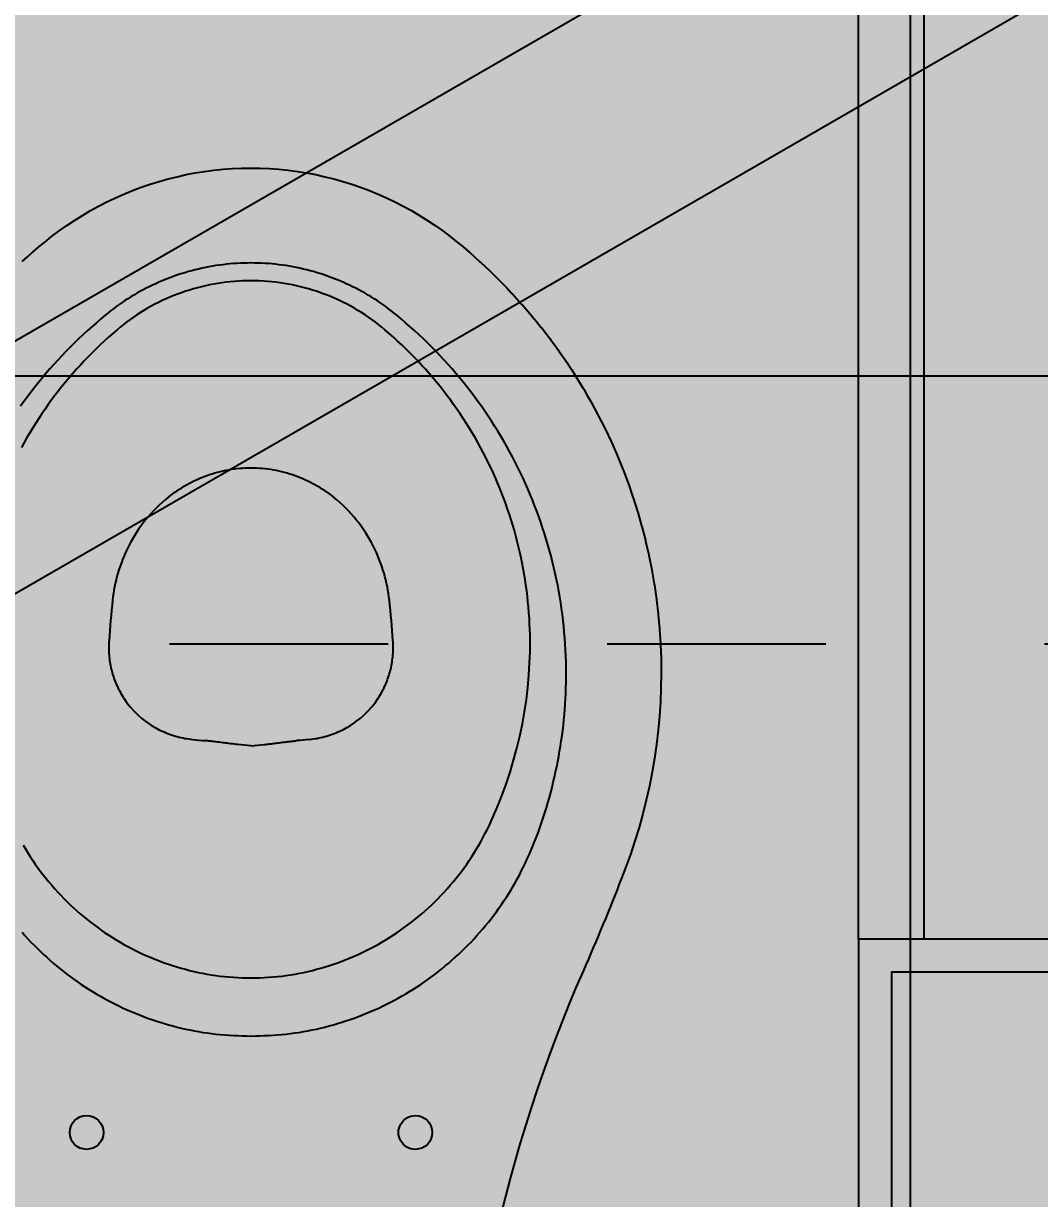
# Model space of a CAD drawing. Header units: metres. Extents: x -41 to 570, y -54 to 184.
# Drawn here: x -6.717 to -6.252, y 47.897 to 48.434 of the extents above; entities that cross this region are included whole.
import ezdxf
from ezdxf.xclip import XClip

# ---------------------------------------------------------------- set-up
doc = ezdxf.new("R2010")
doc.units = ezdxf.units.M
doc.header["$XCLIPFRAME"] = 0
doc.linetypes.add('DASHEDX2', pattern=[1.5, 1, -0.5])
doc.linetypes.add('PUC$0$DASHEDX2', pattern=[1.5, 1, -0.5])
for name, color, linetype in [('1', 232, 'DASHEDX2'), ('ARQ-DIM', 2, 'Continuous'), ('PUC$0$ARQ-ALV ACAB', 4, 'Continuous'), ('PUC$0$ARQ-ALV OSSO', 5, 'Continuous'), ('PUC$0$ARQ-AUX1', 1, 'Continuous'), ('PUC$0$ARQ-ENCH', 1, 'Continuous'), ('PUC$0$ARQ-HID', 7, 'Continuous'), ('PUC$0$ARQ-PRJ', 7, 'PUC$0$DASHEDX2')]:
    doc.layers.add(name, color=color, linetype=linetype)
doc.layers.add('PUC$0$ARQ-FORRO', color=9, linetype='Continuous', lineweight=5)
doc.styles.add('Adesa', font='ARIALN.TTF')
doc.dimstyles.new('ADESA 1-0050', dxfattribs={"dimtxt": 0.1, "dimasz": 0.1, "dimexe": 0.05, "dimexo": 0.05, "dimgap": 0.03, "dimtad": 1, "dimdec": 1, "dimlfac": 100, "dimzin": 12, "dimtxsty": 'Adesa', "dimblk": 'DOTSMALL', "dimcen": 1, "dimdle": 0.05, "dimclrd": 1, "dimclre": 1, "dimclrt": 256, "dimazin": 3, "dimtm": 1e-09, "dimtfac": 1, "dimtdec": 1, "dimtmove": 1, "dimatfit": 0, "dimldrblk": 'DOTSMALL', "dimfxl": 0.8, "dimtvp": 2, "dimtolj": 1, "dimtzin": 0, "dimarcsym": 0})

# ---------------------------------------------------------------- blocks, each defined once
blk = doc.blocks.new('PUC$0$ARQ-HID-BACIA CX')
for points in [[(-0.61998, 0.10454), (-0.62215, 0.10213), (-0.62429, 0.09969), (-0.62452, 0.09942), (-0.62662, 0.09695), (-0.6287, 0.09446), (-0.63136, 0.09112), (-0.63393, 0.08771), (-0.63639, 0.08422), (-0.63876, 0.08067), (-0.64103, 0.07705), (-0.64319, 0.07337), (-0.64524, 0.06963), (-0.64719, 0.06583), (-0.64903, 0.06198), (-0.65076, 0.05808), (-0.65238, 0.05413), (-0.65388, 0.05014), (-0.65526, 0.04611), (-0.65653, 0.04204), (-0.65769, 0.03793), (-0.65872, 0.0338), (-0.65964, 0.02963), (-0.66043, 0.02544), (-0.66111, 0.02123), (-0.66166, 0.01701), (-0.66209, 0.01277), (-0.6624, 0.00852), (-0.66258, 0.00426), (-0.66264, 0), (-0.66258, -0.00426), (-0.6624, -0.00852), (-0.66209, -0.01277), (-0.66166, -0.01701), (-0.66111, -0.02123), (-0.66043, -0.02544), (-0.65964, -0.02963), (-0.65872, -0.0338), (-0.65769, -0.03793), (-0.65653, -0.04204), (-0.65526, -0.04611), (-0.65388, -0.05014), (-0.65238, -0.05413), (-0.65076, -0.05808), (-0.64903, -0.06198), (-0.64719, -0.06583), (-0.64524, -0.06963), (-0.64319, -0.07337), (-0.64103, -0.07705), (-0.63876, -0.08067), (-0.63639, -0.08422), (-0.63393, -0.08771), (-0.63136, -0.09112), (-0.6287, -0.09446), (-0.62662, -0.09695), (-0.62452, -0.09942), (-0.62429, -0.09969), (-0.62215, -0.10213), (-0.61998, -0.10453), (-0.61974, -0.1048), (-0.6153, -0.10953), (-0.61505, -0.10978), (-0.61049, -0.11439), (-0.61024, -0.11464), (-0.6079, -0.1169), (-0.60554, -0.11913), (-0.60529, -0.11937), (-0.60048, -0.12373), (-0.60022, -0.12397), (-0.5953, -0.1282), (-0.59502, -0.12842), (-0.59252, -0.13049), (-0.58999, -0.13252), (-0.58971, -0.13274), (-0.58716, -0.13474), (-0.58457, -0.1367), (-0.58429, -0.13691), (-0.58168, -0.13884), (-0.57904, -0.14074), (-0.57876, -0.14094), (-0.5761, -0.1428), (-0.57341, -0.14462), (-0.57312, -0.14482), (-0.57041, -0.1466), (-0.56767, -0.14835), (-0.56738, -0.14854), (-0.56462, -0.15025), (-0.56185, -0.15192), (-0.56154, -0.15211), (-0.55874, -0.15374), (-0.55592, -0.15534), (-0.55561, -0.15552), (-0.54991, -0.15859), (-0.54959, -0.15876), (-0.54671, -0.16024), (-0.54381, -0.16169), (-0.54348, -0.16185), (-0.53764, -0.16461), (-0.5373, -0.16477), (-0.53138, -0.16737), (-0.53103, -0.16752), (-0.52506, -0.16996), (-0.5247, -0.1701), (-0.51866, -0.17238), (-0.5183, -0.17251), (-0.51221, -0.17462), (-0.51184, -0.17475), (-0.5057, -0.17669), (-0.50533, -0.1768), (-0.49913, -0.17858), (-0.49875, -0.17869), (-0.49251, -0.1803), (-0.49214, -0.18039), (-0.48586, -0.18183), (-0.48548, -0.18191), (-0.47915, -0.18319), (-0.47878, -0.18326), (-0.47243, -0.18436), (-0.47204, -0.18442), (-0.46566, -0.18535), (-0.46528, -0.1854), (-0.45888, -0.18615), (-0.4585, -0.18619), (-0.45528, -0.1865), (-0.45207, -0.18677), (-0.4517, -0.1868), (-0.44526, -0.18721), (-0.44488, -0.18723), (-0.44165, -0.18736), (-0.43843, -0.18746), (-0.43806, -0.18747), (-0.43155, -0.18753), (-0.42506, -0.18742), (-0.41858, -0.18716), (-0.41211, -0.18672), (-0.40566, -0.18612), (-0.39923, -0.18536), (-0.39282, -0.18444), (-0.38645, -0.18335), (-0.3801, -0.18211), (-0.37379, -0.1807), (-0.36751, -0.17913), (-0.36128, -0.1774), (-0.35509, -0.17551), (-0.34895, -0.17347), (-0.34286, -0.17126), (-0.33812, -0.16942, 0.011149), (-0.29584, -0.15194), (-0.28804, -0.14857), (-0.28026, -0.14532), (-0.27251, -0.14221), (-0.26479, -0.13922), (-0.25707, -0.13635), (-0.24931, -0.13356), (-0.24148, -0.13086), (-0.23351, -0.12822), (-0.22532, -0.12562), (-0.21715, -0.12313), (-0.20903, -0.12077), (-0.2008, -0.11849), (-0.19248, -0.1163), (-0.1842, -0.11422)], [(-0.5122, 0.03777), (-0.51097, 0.03926), (-0.50976, 0.04065), (-0.50852, 0.042), (-0.50724, 0.04331), (-0.50593, 0.04458), (-0.50459, 0.04581), (-0.50323, 0.047), (-0.50184, 0.04815), (-0.50042, 0.04926), (-0.49898, 0.05033), (-0.49753, 0.05135), (-0.49605, 0.05233), (-0.49455, 0.05328), (-0.49304, 0.05417), (-0.49152, 0.05503), (-0.48999, 0.05584), (-0.48844, 0.05661), (-0.48689, 0.05734), (-0.48534, 0.05802), (-0.48377, 0.05866), (-0.48221, 0.05926), (-0.48064, 0.05982), (-0.47908, 0.06034), (-0.47751, 0.06082), (-0.47595, 0.06126), (-0.47439, 0.06166), (-0.47283, 0.06202), (-0.47128, 0.06234), (-0.46974, 0.06262), (-0.4682, 0.06287), (-0.46667, 0.06309), (-0.46513, 0.06327, -0.008966), (-0.44664, 0.06489, -0.016113), (-0.44358, 0.06501), (-0.4426, 0.065), (-0.44175, 0.06498), (-0.44091, 0.06494), (-0.44008, 0.06488), (-0.43925, 0.06481), (-0.43843, 0.06472), (-0.43762, 0.06461), (-0.43681, 0.06449), (-0.43601, 0.06436), (-0.43521, 0.06421), (-0.43441, 0.06404), (-0.43363, 0.06386), (-0.43284, 0.06367), (-0.43207, 0.06346), (-0.43129, 0.06323), (-0.43052, 0.063), (-0.42976, 0.06274), (-0.429, 0.06247), (-0.42824, 0.06219), (-0.42749, 0.06189), (-0.42674, 0.06157), (-0.426, 0.06124), (-0.42525, 0.0609), (-0.42452, 0.06054), (-0.42378, 0.06016), (-0.42305, 0.05976), (-0.42232, 0.05935), (-0.42159, 0.05892), (-0.42087, 0.05847), (-0.42015, 0.058), (-0.41943, 0.05751), (-0.4187, 0.057), (-0.41736, 0.05598), (-0.41604, 0.0549), (-0.41475, 0.05374), (-0.4135, 0.05252), (-0.41228, 0.05123), (-0.41111, 0.04987), (-0.40999, 0.04845), (-0.40892, 0.04698), (-0.40791, 0.04545), (-0.40696, 0.04387), (-0.40608, 0.04225), (-0.40527, 0.04059), (-0.40489, 0.03975), (-0.40453, 0.0389), (-0.40419, 0.03804), (-0.40387, 0.03718), (-0.40357, 0.03631), (-0.40328, 0.03544), (-0.40302, 0.03457), (-0.40277, 0.0337), (-0.40254, 0.03282), (-0.40234, 0.03195), (-0.40215, 0.03107), (-0.40198, 0.0302), (-0.40183, 0.02933), (-0.4017, 0.02846), (-0.40159, 0.0276), (-0.40149, 0.02671, -0.000598), (-0.40092, 0.02094)], [(-0.39861, 0, 0.006359), (-0.39916, 0.00607), (-0.39919, 0.00636), (-0.39922, 0.00664), (-0.39928, 0.00718), (-0.39931, 0.00746), (-0.39934, 0.00773), (-0.39941, 0.00829), (-0.39944, 0.00857), (-0.3995, 0.00912), (-0.39954, 0.0094), (-0.3996, 0.00997), (-0.39964, 0.01025), (-0.39971, 0.01083), (-0.39982, 0.01169), (-0.39989, 0.01228), (-0.39997, 0.01288), (-0.40016, 0.01436), (-0.40028, 0.01536), (-0.40035, 0.01588), (-0.40041, 0.01639), (-0.40047, 0.01691), (-0.40053, 0.0174), (-0.40059, 0.01789), (-0.40065, 0.01839), (-0.4007, 0.01889), (-0.40076, 0.01939), (-0.40081, 0.0199), (-0.40087, 0.02042), (-0.40092, 0.02094)], [(-0.39861, 0, -0.006359), (-0.39916, -0.00607), (-0.39919, -0.00636), (-0.39922, -0.00664), (-0.39928, -0.00718), (-0.39931, -0.00746), (-0.39934, -0.00773), (-0.39941, -0.00829), (-0.39944, -0.00857), (-0.3995, -0.00912), (-0.39954, -0.0094), (-0.3996, -0.00997), (-0.39964, -0.01025), (-0.39971, -0.01083), (-0.39982, -0.01169), (-0.39989, -0.01228), (-0.39997, -0.01288), (-0.40016, -0.01436), (-0.40028, -0.01536), (-0.40035, -0.01588), (-0.40041, -0.01639), (-0.40047, -0.01691), (-0.40053, -0.0174), (-0.40059, -0.01789), (-0.40065, -0.01839), (-0.4007, -0.01889), (-0.40076, -0.01939), (-0.40081, -0.0199), (-0.40087, -0.02042), (-0.40092, -0.02094)], [(-0.40149, -0.02671, 0.000598), (-0.40092, -0.02094)], [(-0.40149, -0.02671), (-0.40159, -0.0276), (-0.4017, -0.02846), (-0.40183, -0.02933), (-0.40198, -0.0302), (-0.40215, -0.03107), (-0.40234, -0.03195), (-0.40254, -0.03282), (-0.40277, -0.0337), (-0.40302, -0.03457), (-0.40328, -0.03544), (-0.40357, -0.03631), (-0.40387, -0.03718), (-0.40419, -0.03804), (-0.40453, -0.0389), (-0.40489, -0.03975), (-0.40527, -0.04059), (-0.40608, -0.04225), (-0.40696, -0.04387), (-0.40791, -0.04545), (-0.40892, -0.04698), (-0.40999, -0.04845), (-0.41111, -0.04987), (-0.41228, -0.05123), (-0.4135, -0.05252), (-0.41475, -0.05374), (-0.41604, -0.0549), (-0.41736, -0.05598), (-0.4187, -0.057), (-0.41943, -0.05751), (-0.42015, -0.058), (-0.42087, -0.05847), (-0.42159, -0.05892), (-0.42232, -0.05935), (-0.42305, -0.05976), (-0.42378, -0.06016), (-0.42452, -0.06054), (-0.42525, -0.0609), (-0.426, -0.06124), (-0.42674, -0.06157), (-0.42749, -0.06189), (-0.42824, -0.06219), (-0.429, -0.06247), (-0.42976, -0.06274), (-0.43052, -0.063), (-0.43129, -0.06323), (-0.43207, -0.06346), (-0.43284, -0.06367), (-0.43363, -0.06386), (-0.43441, -0.06404), (-0.43521, -0.06421), (-0.43601, -0.06436), (-0.43681, -0.06449), (-0.43762, -0.06461), (-0.43843, -0.06472), (-0.43925, -0.06481), (-0.44008, -0.06488), (-0.44091, -0.06494), (-0.44175, -0.06498), (-0.4426, -0.065), (-0.44358, -0.06501, -0.016113), (-0.44664, -0.06489, -0.008966), (-0.46513, -0.06327), (-0.46667, -0.06309), (-0.4682, -0.06287), (-0.46974, -0.06262), (-0.47128, -0.06234), (-0.47283, -0.06202), (-0.47439, -0.06166), (-0.47595, -0.06126), (-0.47751, -0.06082), (-0.47908, -0.06034), (-0.48064, -0.05982), (-0.48221, -0.05926), (-0.48377, -0.05866), (-0.48534, -0.05802), (-0.48689, -0.05734), (-0.48844, -0.05661), (-0.48999, -0.05584), (-0.49152, -0.05503), (-0.49304, -0.05417), (-0.49455, -0.05328), (-0.49605, -0.05233), (-0.49753, -0.05135), (-0.49898, -0.05033), (-0.50042, -0.04926), (-0.50184, -0.04815), (-0.50323, -0.047), (-0.50459, -0.04581), (-0.50593, -0.04458), (-0.50724, -0.04331), (-0.50852, -0.042), (-0.50976, -0.04065), (-0.51097, -0.03926), (-0.5122, -0.03777)]]:
    blk.add_lwpolyline(points, format="xyb")
for points in [[(-0.31333, 0.10464), (-0.31183, 0.10331), (-0.31035, 0.10196), (-0.30888, 0.10058), (-0.30744, 0.09918), (-0.30602, 0.09777), (-0.30462, 0.09633), (-0.30324, 0.09487), (-0.30188, 0.09339), (-0.30055, 0.09189), (-0.29923, 0.09038), (-0.29794, 0.08884), (-0.29667, 0.08729), (-0.29542, 0.08572), (-0.29419, 0.08413), (-0.29299, 0.08252), (-0.29181, 0.08089), (-0.29065, 0.07925), (-0.28952, 0.07759), (-0.28841, 0.07592), (-0.28733, 0.07423), (-0.28627, 0.07252), (-0.28523, 0.0708), (-0.28423, 0.06907), (-0.28324, 0.06732), (-0.28228, 0.06555), (-0.28135, 0.06378), (-0.28044, 0.06199), (-0.27956, 0.06018), (-0.2787, 0.05837), (-0.27787, 0.05654), (-0.27707, 0.0547), (-0.27629, 0.05285), (-0.27554, 0.05098), (-0.27482, 0.04911), (-0.27413, 0.04723), (-0.27346, 0.04533), (-0.27282, 0.04343), (-0.27221, 0.04152), (-0.27163, 0.0396), (-0.27107, 0.03767), (-0.27054, 0.03573), (-0.27003, 0.03379), (-0.26955, 0.03184), (-0.2691, 0.02988), (-0.26868, 0.02792), (-0.26828, 0.02595), (-0.26792, 0.02398), (-0.26759, 0.02199), (-0.26729, 0.02001), (-0.26702, 0.01802), (-0.2668, 0.01603), (-0.2666, 0.01403), (-0.26644, 0.01203), (-0.2663, 0.01003), (-0.26619, 0.00802), (-0.26609, 0.00602), (-0.26601, 0.00401), (-0.26593, 0.00201), (-0.26586, 0), (-0.26593, -0.00201), (-0.26601, -0.00401), (-0.26609, -0.00602), (-0.26619, -0.00802), (-0.2663, -0.01003), (-0.26644, -0.01203), (-0.2666, -0.01403), (-0.2668, -0.01603), (-0.26702, -0.01802), (-0.26729, -0.02001), (-0.26759, -0.02199), (-0.26792, -0.02398), (-0.26828, -0.02595), (-0.26868, -0.02792), (-0.2691, -0.02988), (-0.26955, -0.03184), (-0.27003, -0.03379), (-0.27054, -0.03573), (-0.27107, -0.03767), (-0.27163, -0.0396), (-0.27221, -0.04152), (-0.27282, -0.04343), (-0.27346, -0.04533), (-0.27413, -0.04723), (-0.27482, -0.04911), (-0.27554, -0.05098), (-0.27629, -0.05285), (-0.27707, -0.0547), (-0.27787, -0.05654), (-0.2787, -0.05837), (-0.27956, -0.06018), (-0.28044, -0.06199), (-0.28135, -0.06378), (-0.28228, -0.06555), (-0.28324, -0.06732), (-0.28423, -0.06907), (-0.28523, -0.0708), (-0.28627, -0.07252), (-0.28733, -0.07423), (-0.28841, -0.07592), (-0.28952, -0.07759), (-0.29065, -0.07925), (-0.29181, -0.08089), (-0.29299, -0.08252), (-0.29419, -0.08413), (-0.29542, -0.08572), (-0.29667, -0.08729), (-0.29794, -0.08884), (-0.29923, -0.09038), (-0.30055, -0.09189), (-0.30188, -0.09339), (-0.30324, -0.09487), (-0.30462, -0.09633), (-0.30602, -0.09777), (-0.30744, -0.09918), (-0.30888, -0.10058), (-0.31035, -0.10196), (-0.31183, -0.10331), (-0.31333, -0.10464), (-0.31485, -0.10595), (-0.31639, -0.10724), (-0.31795, -0.10851), (-0.31952, -0.10975), (-0.32112, -0.11097), (-0.32273, -0.11217), (-0.32435, -0.11335), (-0.32599, -0.11451), (-0.32765, -0.11564), (-0.32933, -0.11675), (-0.33102, -0.11783), (-0.33272, -0.11889), (-0.33445, -0.11992), (-0.33619, -0.12092), (-0.33794, -0.12189), (-0.33972, -0.12283), (-0.34151, -0.12374), (-0.34331, -0.12462), (-0.34512, -0.12547), (-0.34695, -0.12631), (-0.34878, -0.12713), (-0.35062, -0.12794), (-0.35246, -0.12874), (-0.3543, -0.12953), (-0.35656, -0.13038), (-0.35882, -0.13123), (-0.36109, -0.13205), (-0.36336, -0.13284), (-0.36565, -0.13361), (-0.36795, -0.13434), (-0.37026, -0.13505), (-0.37257, -0.13573), (-0.37489, -0.13639), (-0.37722, -0.13702), (-0.37956, -0.13763), (-0.3819, -0.13821), (-0.38425, -0.13876), (-0.38661, -0.13928), (-0.38897, -0.13978), (-0.39133, -0.14025), (-0.3937, -0.14069), (-0.39608, -0.14111), (-0.39846, -0.1415), (-0.40085, -0.14186), (-0.40324, -0.1422), (-0.40563, -0.14251), (-0.40803, -0.14279), (-0.41042, -0.14304), (-0.41283, -0.14327), (-0.41523, -0.14347), (-0.41764, -0.14364), (-0.42005, -0.14378), (-0.42246, -0.1439), (-0.42487, -0.14399), (-0.42728, -0.14405), (-0.42969, -0.14408), (-0.4321, -0.14408), (-0.43451, -0.14406), (-0.43693, -0.14403), (-0.43964, -0.14389), (-0.44235, -0.14375), (-0.44506, -0.14359), (-0.44777, -0.14341), (-0.45047, -0.14321), (-0.45318, -0.14297), (-0.45588, -0.1427), (-0.45857, -0.14238), (-0.46126, -0.14202), (-0.46395, -0.14162), (-0.46663, -0.14119), (-0.4693, -0.14071), (-0.47197, -0.14021), (-0.47463, -0.13967), (-0.47728, -0.1391), (-0.47993, -0.13849), (-0.48257, -0.13786), (-0.4852, -0.13719), (-0.48782, -0.13649), (-0.49043, -0.13575), (-0.49304, -0.13498), (-0.49563, -0.13418), (-0.49821, -0.13334), (-0.50078, -0.13247), (-0.50334, -0.13157), (-0.50589, -0.13064), (-0.50843, -0.12967), (-0.51095, -0.12867), (-0.51346, -0.12763), (-0.51596, -0.12657), (-0.51844, -0.12547), (-0.52091, -0.12435), (-0.52336, -0.12319), (-0.5258, -0.122), (-0.52822, -0.12077), (-0.53063, -0.11952), (-0.53302, -0.11824), (-0.5354, -0.11692), (-0.53775, -0.11558), (-0.5401, -0.11421), (-0.54242, -0.1128), (-0.54472, -0.11137), (-0.54701, -0.10991), (-0.54928, -0.10842), (-0.55152, -0.10689), (-0.55375, -0.10534), (-0.55596, -0.10377), (-0.55814, -0.10216), (-0.56031, -0.10052), (-0.56246, -0.09886), (-0.56458, -0.09717), (-0.56668, -0.09546), (-0.56876, -0.09372), (-0.57083, -0.09195), (-0.57286, -0.09016), (-0.57488, -0.08834), (-0.57687, -0.0865), (-0.57884, -0.08463), (-0.58078, -0.08273), (-0.58268, -0.0808), (-0.58456, -0.07884), (-0.58641, -0.07685), (-0.58823, -0.07485), (-0.59003, -0.07282), (-0.59182, -0.07079), (-0.59359, -0.06875), (-0.59537, -0.0667), (-0.59636, -0.06544), (-0.59736, -0.06416), (-0.59835, -0.06288), (-0.59931, -0.06159), (-0.60025, -0.06028), (-0.60116, -0.05896), (-0.60206, -0.05762), (-0.60292, -0.05627), (-0.60377, -0.05491), (-0.6046, -0.05353), (-0.60541, -0.05214), (-0.6062, -0.05074), (-0.60696, -0.04933), (-0.60771, -0.04791), (-0.60843, -0.04647), (-0.60913, -0.04502), (-0.60981, -0.04357), (-0.61046, -0.0421), (-0.61112, -0.04055), (-0.61187, -0.03871), (-0.6127, -0.03657), (-0.61351, -0.03429), (-0.61424, -0.0321), (-0.61483, -0.03021), (-0.6153, -0.02859), (-0.61573, -0.02704), (-0.61613, -0.02548), (-0.61651, -0.02392), (-0.61686, -0.02236), (-0.61719, -0.02078), (-0.6175, -0.01921), (-0.61778, -0.01763), (-0.61804, -0.01604), (-0.61827, -0.01445), (-0.61848, -0.01286), (-0.61867, -0.01126), (-0.61883, -0.00966), (-0.61896, -0.00806), (-0.61907, -0.00646), (-0.61914, -0.00485), (-0.6192, -0.00323), (-0.61924, -0.00161), (-0.61927, 0), (-0.61924, 0.00161), (-0.6192, 0.00323), (-0.61914, 0.00485), (-0.61907, 0.00646), (-0.61896, 0.00806), (-0.61883, 0.00966), (-0.61867, 0.01126), (-0.61848, 0.01286), (-0.61827, 0.01445), (-0.61804, 0.01604), (-0.61778, 0.01763), (-0.6175, 0.01921), (-0.61719, 0.02078), (-0.61686, 0.02236), (-0.61651, 0.02392), (-0.61613, 0.02548), (-0.61573, 0.02704), (-0.6153, 0.02859), (-0.61483, 0.03021), (-0.61424, 0.0321), (-0.61351, 0.03429), (-0.6127, 0.03657), (-0.61187, 0.03871), (-0.61112, 0.04055), (-0.61046, 0.0421), (-0.60981, 0.04357), (-0.60913, 0.04502), (-0.60843, 0.04647), (-0.60771, 0.04791), (-0.60696, 0.04933), (-0.6062, 0.05074), (-0.60541, 0.05214), (-0.6046, 0.05353), (-0.60377, 0.05491), (-0.60292, 0.05627), (-0.60206, 0.05762), (-0.60116, 0.05896), (-0.60025, 0.06028), (-0.59931, 0.06159), (-0.59835, 0.06288), (-0.59736, 0.06416), (-0.59636, 0.06544), (-0.59537, 0.0667), (-0.59359, 0.06875), (-0.59182, 0.07079), (-0.59003, 0.07282), (-0.58823, 0.07485), (-0.58641, 0.07685), (-0.58456, 0.07884), (-0.58268, 0.0808), (-0.58078, 0.08273), (-0.57884, 0.08463), (-0.57687, 0.0865), (-0.57488, 0.08834), (-0.57286, 0.09016), (-0.57083, 0.09195), (-0.56876, 0.09372), (-0.56668, 0.09546), (-0.56458, 0.09717), (-0.56246, 0.09886), (-0.56031, 0.10052), (-0.55814, 0.10216), (-0.55596, 0.10377), (-0.55375, 0.10534)], [(-0.35319, 0.10416), (-0.35142, 0.10311), (-0.34966, 0.10203), (-0.34792, 0.10092), (-0.34621, 0.09978), (-0.34451, 0.09862), (-0.34284, 0.09743), (-0.34118, 0.09621), (-0.33955, 0.09496), (-0.33794, 0.09369), (-0.33635, 0.09239), (-0.33479, 0.09107), (-0.33324, 0.08972), (-0.33173, 0.08834), (-0.33023, 0.08694), (-0.32876, 0.08552), (-0.32732, 0.08408), (-0.32589, 0.08261), (-0.3245, 0.08112), (-0.32313, 0.0796), (-0.32179, 0.07807), (-0.32047, 0.07651), (-0.31918, 0.07493), (-0.31792, 0.07333), (-0.31668, 0.07172), (-0.31547, 0.07008), (-0.31429, 0.06842), (-0.31314, 0.06674), (-0.31201, 0.06505), (-0.31092, 0.06334), (-0.30985, 0.06161), (-0.30881, 0.05986), (-0.3078, 0.0581), (-0.30683, 0.05632), (-0.30588, 0.05453), (-0.30496, 0.05272), (-0.30407, 0.05089), (-0.30322, 0.04906), (-0.30239, 0.0472), (-0.3016, 0.04534), (-0.30083, 0.04346), (-0.3001, 0.04157), (-0.2994, 0.03967), (-0.29874, 0.03776), (-0.2981, 0.03583), (-0.2975, 0.0339), (-0.29693, 0.03196), (-0.2964, 0.03001), (-0.29589, 0.02805), (-0.29542, 0.02608), (-0.29499, 0.0241), (-0.29459, 0.02212), (-0.29422, 0.02013), (-0.29389, 0.01813), (-0.29359, 0.01613), (-0.29332, 0.01413), (-0.29309, 0.01212), (-0.2929, 0.0101), (-0.29274, 0.00808), (-0.29261, 0.00607), (-0.29252, 0.00404), (-0.29247, 0.00202), (-0.29245, 0), (-0.29247, -0.00202), (-0.29252, -0.00404), (-0.29261, -0.00607), (-0.29274, -0.00808), (-0.2929, -0.0101), (-0.29309, -0.01212), (-0.29332, -0.01413), (-0.29359, -0.01613), (-0.29389, -0.01813), (-0.29422, -0.02013), (-0.29459, -0.02212), (-0.29499, -0.0241), (-0.29542, -0.02608), (-0.29589, -0.02805), (-0.2964, -0.03001), (-0.29693, -0.03196), (-0.2975, -0.0339), (-0.2981, -0.03583), (-0.29874, -0.03776), (-0.2994, -0.03967), (-0.3001, -0.04157), (-0.30083, -0.04346), (-0.3016, -0.04534), (-0.30239, -0.0472), (-0.30322, -0.04906), (-0.30407, -0.05089), (-0.30496, -0.05272), (-0.30588, -0.05453), (-0.30683, -0.05632), (-0.3078, -0.0581), (-0.30881, -0.05986), (-0.30985, -0.06161), (-0.31092, -0.06334), (-0.31201, -0.06505), (-0.31314, -0.06674), (-0.31429, -0.06842), (-0.31547, -0.07008), (-0.31668, -0.07172), (-0.31792, -0.07333), (-0.31918, -0.07493), (-0.32047, -0.07651), (-0.32179, -0.07807), (-0.32313, -0.0796), (-0.3245, -0.08112), (-0.32589, -0.08261), (-0.32732, -0.08408), (-0.32876, -0.08552), (-0.33023, -0.08694), (-0.33173, -0.08834), (-0.33324, -0.08972), (-0.33479, -0.09107), (-0.33635, -0.09239), (-0.33794, -0.09369), (-0.33955, -0.09496), (-0.34118, -0.09621), (-0.34284, -0.09743), (-0.34451, -0.09862), (-0.34621, -0.09978), (-0.34792, -0.10092), (-0.34966, -0.10203), (-0.35142, -0.10311), (-0.35319, -0.10416), (-0.35499, -0.10518), (-0.3568, -0.10617), (-0.35863, -0.10713), (-0.36048, -0.10807), (-0.36234, -0.10897), (-0.36513, -0.11024), (-0.3704, -0.11253), (-0.37573, -0.11465), (-0.3811, -0.11662), (-0.38652, -0.11843), (-0.39198, -0.12008), (-0.39747, -0.12156), (-0.40299, -0.12289), (-0.40854, -0.12405), (-0.4141, -0.12505), (-0.41969, -0.12588), (-0.42529, -0.12655), (-0.43089, -0.12705), (-0.4365, -0.12739), (-0.43904, -0.12749), (-0.44157, -0.12756), (-0.44411, -0.12759), (-0.44664, -0.12759), (-0.44918, -0.12756), (-0.45172, -0.12749), (-0.45426, -0.12738), (-0.4568, -0.12725), (-0.45934, -0.12707), (-0.46187, -0.12687), (-0.46441, -0.12663), (-0.46694, -0.12636), (-0.46947, -0.12605), (-0.472, -0.12571), (-0.47452, -0.12533), (-0.47704, -0.12492), (-0.47955, -0.12447), (-0.48206, -0.12399), (-0.48456, -0.12348), (-0.48706, -0.12293), (-0.48955, -0.12235), (-0.49203, -0.12174), (-0.49451, -0.12109), (-0.49697, -0.1204), (-0.49943, -0.11968), (-0.50188, -0.11893), (-0.50432, -0.11815), (-0.50675, -0.11733), (-0.50917, -0.11648), (-0.51157, -0.11559), (-0.51397, -0.11467), (-0.51635, -0.11372), (-0.51872, -0.11274), (-0.52108, -0.11172), (-0.52343, -0.11067), (-0.52576, -0.10959), (-0.52808, -0.10847), (-0.53038, -0.10732), (-0.53266, -0.10615), (-0.53493, -0.10493), (-0.53719, -0.10369), (-0.53943, -0.10242), (-0.54165, -0.10112), (-0.54385, -0.09978), (-0.54604, -0.09841), (-0.5482, -0.09702), (-0.55035, -0.09559), (-0.55248, -0.09414), (-0.55459, -0.09265), (-0.55668, -0.09114), (-0.55875, -0.0896), (-0.56079, -0.08802), (-0.56282, -0.08642), (-0.56482, -0.0848), (-0.5668, -0.08314), (-0.56876, -0.08146), (-0.5707, -0.07975), (-0.57261, -0.07801), (-0.5745, -0.07625), (-0.57637, -0.07446), (-0.57821, -0.07265), (-0.58003, -0.07081), (-0.58182, -0.06894), (-0.58359, -0.06705), (-0.58533, -0.06514), (-0.58704, -0.0632), (-0.58873, -0.06124), (-0.58995, -0.05979), (-0.59113, -0.0583), (-0.59229, -0.0568), (-0.59341, -0.05526), (-0.5945, -0.05371), (-0.59557, -0.05213), (-0.5966, -0.05054), (-0.59759, -0.04892), (-0.59856, -0.04728), (-0.59949, -0.04562), (-0.60038, -0.04395), (-0.60125, -0.04225), (-0.60208, -0.04054), (-0.60287, -0.03881), (-0.60363, -0.03707), (-0.60435, -0.03531), (-0.60504, -0.03353), (-0.60569, -0.03175), (-0.60631, -0.02994), (-0.60689, -0.02813), (-0.60743, -0.02631), (-0.60794, -0.02447), (-0.60841, -0.02263), (-0.60884, -0.02077), (-0.60923, -0.01891), (-0.60959, -0.01704), (-0.60991, -0.01517), (-0.61019, -0.01328), (-0.61044, -0.0114), (-0.61065, -0.0095), (-0.61082, -0.00761), (-0.61095, -0.00571), (-0.61104, -0.00381), (-0.6111, -0.0019), (-0.61112, 0), (-0.6111, 0.0019), (-0.61104, 0.00381), (-0.61095, 0.00571), (-0.61082, 0.00761), (-0.61065, 0.0095), (-0.61044, 0.0114), (-0.61019, 0.01328), (-0.60991, 0.01517), (-0.60959, 0.01704), (-0.60923, 0.01891), (-0.60884, 0.02078), (-0.60841, 0.02263), (-0.60794, 0.02447), (-0.60743, 0.02631), (-0.60689, 0.02813), (-0.60631, 0.02994), (-0.60569, 0.03175), (-0.60504, 0.03353), (-0.60435, 0.03531), (-0.60363, 0.03707), (-0.60287, 0.03881), (-0.60208, 0.04054), (-0.60125, 0.04225), (-0.60038, 0.04395), (-0.59949, 0.04562), (-0.59856, 0.04728), (-0.59759, 0.04892), (-0.5966, 0.05054), (-0.59557, 0.05213), (-0.5945, 0.05371), (-0.59341, 0.05526), (-0.59229, 0.0568), (-0.59113, 0.0583), (-0.58995, 0.05979), (-0.58873, 0.06124), (-0.58704, 0.0632), (-0.58533, 0.06514), (-0.58359, 0.06705), (-0.58182, 0.06894), (-0.58003, 0.07081), (-0.57821, 0.07265), (-0.57637, 0.07446), (-0.5745, 0.07625), (-0.57261, 0.07801), (-0.5707, 0.07975), (-0.56876, 0.08146), (-0.5668, 0.08314), (-0.56482, 0.0848), (-0.56282, 0.08642), (-0.56079, 0.08802), (-0.55875, 0.0896), (-0.55668, 0.09114), (-0.55459, 0.09265), (-0.55248, 0.09414), (-0.55035, 0.09559), (-0.5482, 0.09702), (-0.54604, 0.09841), (-0.54385, 0.09978), (-0.54165, 0.10112), (-0.53943, 0.10242), (-0.53719, 0.10369), (-0.53493, 0.10493)], [(-0.5122, 0.03778), (-0.51298, 0.03678), (-0.51373, 0.03579), (-0.51446, 0.03478), (-0.51517, 0.03375), (-0.51587, 0.0327), (-0.51654, 0.03164), (-0.5172, 0.03055), (-0.51784, 0.02946), (-0.51845, 0.02834), (-0.51905, 0.02721), (-0.51962, 0.02606), (-0.52017, 0.02491), (-0.52069, 0.02373), (-0.52119, 0.02255), (-0.52167, 0.02135), (-0.52211, 0.02015), (-0.52254, 0.01893), (-0.52293, 0.01771), (-0.5233, 0.01647), (-0.52365, 0.01523), (-0.52396, 0.01399), (-0.52425, 0.01274), (-0.52452, 0.01148), (-0.52475, 0.01022), (-0.52496, 0.00895), (-0.52514, 0.00769), (-0.52529, 0.00642), (-0.52541, 0.00515), (-0.52551, 0.00387), (-0.52558, 0.0026), (-0.52562, 0.00132), (-0.52564, 0), (-0.52562, -0.00132), (-0.52558, -0.0026), (-0.52551, -0.00387), (-0.52541, -0.00515), (-0.52529, -0.00642), (-0.52514, -0.00769), (-0.52496, -0.00895), (-0.52475, -0.01022), (-0.52452, -0.01148), (-0.52425, -0.01274), (-0.52396, -0.01399), (-0.52365, -0.01523), (-0.5233, -0.01647), (-0.52293, -0.01771), (-0.52254, -0.01893), (-0.52211, -0.02015), (-0.52167, -0.02135), (-0.52119, -0.02255), (-0.52069, -0.02373), (-0.52017, -0.02491), (-0.51962, -0.02606), (-0.51905, -0.02721), (-0.51845, -0.02834), (-0.51784, -0.02946), (-0.5172, -0.03055), (-0.51654, -0.03164), (-0.51587, -0.0327), (-0.51517, -0.03375), (-0.51446, -0.03478), (-0.51373, -0.03579), (-0.51298, -0.03678), (-0.5122, -0.03778)]]:
    blk.add_lwpolyline(points)
for points in [[(-0.21411, 0.07516, 1), (-0.22955, 0.07516, 1)], [(-0.21411, -0.07516, 1), (-0.22955, -0.07516, 1)]]:
    blk.add_lwpolyline(points, format="xyb", close=True)
at = {"ltscale": 0.0005513}
blk.add_lwpolyline([(-0.39861, 0), (-0.3985, 0)], dxfattribs=at)
blk = doc.blocks.new('PUC$0$pl apto tipo 3 puc')
at = {"layer": 'PUC$0$ARQ-ALV ACAB', "elevation": 0.00001}
blk.add_lwpolyline([(-5.57403, -1.9838), (-6.34404, -1.9838), (-6.34404, -2.29384)], dxfattribs=at)
at = {"layer": 'PUC$0$ARQ-ALV OSSO', "elevation": 0.00001}
blk.add_lwpolyline([(-5.55903, -1.9988), (-6.32904, -1.9988), (-6.32904, -2.30884)], dxfattribs=at)
at = {"layer": 'PUC$0$ARQ-AUX1', "elevation": 0.00001}
for points in [[(-6.34404, -1.9838), (-6.34404, -1.0538)], [(-6.31404, -1.9838), (-6.31404, -1.0538)]]:
    blk.add_lwpolyline(points, dxfattribs=at)
at = {"layer": 'PUC$0$ARQ-HID', "lineweight": -2, "extrusion": (0, 0, -1), "zscale": -1, "rotation": 269.9999377319893}
blk.add_blockref('PUC$0$ARQ-HID-BACIA CX', (6.62183, -2.29391, -0.00001), dxfattribs=at)
blk = doc.blocks.new('PUC$0$pl forro pcd 3')
at = {"layer": 'PUC$0$ARQ-FORRO'}
h = blk.add_hatch(color=256, dxfattribs=at)
h.dxf.hatch_style = 1
h.paths.add_polyline_path([(-1.99115, 1.46829), (0, 1.46829), (0, -0.04), (-1.99115, -0.04)])
blk = doc.blocks.new('PUC$0$A$Cc7140bc5')
at = {"layer": 'PUC$0$ARQ-PRJ', "ltscale": 50}
for p, q in [((1.44434, 1.32295, 0), (0.12015, 0.55843)), ((1.49395, 1.23613), (0.17015, 0.47182))]:
    blk.add_line(p, q, dxfattribs=at)
blk = doc.blocks.new('PUC')
at = {"layer": 'PUC$0$ARQ-PRJ', "ltscale": 0.2}
blk.add_circle((6.505, -48.4633), 0.75, dxfattribs=at)
at = {"layer": 'PUC$0$ARQ-ALV ACAB', "rotation": 180}
blk.add_blockref('PUC$0$pl apto tipo 3 puc', (-0.00904, -49.99881, -0.00001), dxfattribs=at)
at = {"layer": 'PUC$0$ARQ-ENCH'}
blk.add_blockref('PUC$0$A$Cc7140bc5', (5.73999, -49.22832), dxfattribs=at)
at = {"layer": 'PUC$0$ARQ-FORRO'}
blk.add_blockref('PUC$0$pl forro pcd 3', (7.74614, -49.17327, 0), dxfattribs=at)
blk = doc.blocks.new('_DotSmall')
at = {"color": 0, "linetype": 'ByBlock', "const_width": 0.5}
blk.add_lwpolyline([(-0.0625, 0, 1), (0.0625, 0, 1)], format="xyb", close=True, dxfattribs=at)
blk = doc.blocks.new('*D400')
at = {"layer": 'ARQ-DIM', "color": 1, "lineweight": -2, "transparency": 16777216}
for p, q in [((-7.76115, 48.01996), (-7.76115, 48.32265)), ((-5.68999, 48.15997), (-5.68999, 48.32265)), ((-7.81115, 48.27265), (-5.63999, 48.27265))]:
    blk.add_line(p, q, dxfattribs=at)
at = {"layer": 'Defpoints', "color": 0, "transparency": 16777216}
for p in [(-5.68999, 48.27265), (-5.68999, 48.10997), (-7.76115, 47.96996)]:
    blk.add_point(p, dxfattribs=at)
at = {"layer": 'ARQ-DIM', "color": 1, "lineweight": -2, "transparency": 16777216, "xscale": 0.1, "yscale": 0.1, "zscale": 0.1, "rotation": 180}
blk.add_blockref('_DotSmall', (-7.76115, 48.27265), dxfattribs=at)
at = {"layer": 'ARQ-DIM', "color": 1, "lineweight": -2, "transparency": 16777216, "xscale": 0.1, "yscale": 0.1, "zscale": 0.1}
blk.add_blockref('_DotSmall', (-5.68999, 48.27265), dxfattribs=at)
at = {"layer": 'ARQ-DIM', "transparency": 16777216, "insert": (-6.72557, 48.35371), "char_height": 0.1, "attachment_point": 5, "style": 'Adesa'}
blk.add_mtext('\\A1;207', dxfattribs=at)
blk = doc.blocks.new('*D406')
at = {"layer": 'ARQ-DIM', "color": 1, "lineweight": -2, "transparency": 16777216}
for p, q in [((-6.31128, 47.59995), (-6.31128, 49.23852)), ((-6.34098, 49.18852), (-6.26128, 49.18852)), ((-6.54475, 47.64995), (-6.26128, 47.64995))]:
    blk.add_line(p, q, dxfattribs=at)
at = {"layer": 'Defpoints', "color": 0, "transparency": 16777216}
for p in [(-6.39098, 49.18852, 0), (-6.31128, 49.18852), (-6.59475, 47.64995, -0.00001)]:
    blk.add_point(p, dxfattribs=at)
at = {"layer": 'ARQ-DIM', "color": 1, "lineweight": -2, "transparency": 16777216, "xscale": 0.1, "yscale": 0.1, "zscale": 0.1}
for p, rotation in [((-6.31128, 49.18852), 90), ((-6.31128, 47.64995), 270)]:
    blk.add_blockref('_DotSmall', p, dxfattribs=dict(at, rotation=rotation))
at = {"layer": 'ARQ-DIM', "transparency": 16777216, "insert": (-6.39234, 48.41924), "char_height": 0.1, "attachment_point": 5, "rotation": 90, "style": 'Adesa'}
blk.add_mtext('\\A1;154', dxfattribs=at)
blk = doc.blocks.new('est-lo-08-6sa-r00')
at = {"layer": '1'}
blk.add_line((-440.926721, -384.497351), (-643.947549, -469.231142), dxfattribs=at)

msp = doc.modelspace()

# ---------------------------------------------------------------- block references
at = {"linetype": 'Continuous'}
ref = msp.add_blockref('est-lo-08-6sa-r00', (0, 50), dxfattribs=dict(at, xscale=0.01, yscale=0.01, zscale=0.01, rotation=337.346050855639))
XClip(ref).set_block_clipping_path([(-3617.8293247107, -1968.6238684088), (2309.2219967837, 505.1199023612), (1831.3677091607, 1650.0512895176), (-4095.6836123336, -823.6924812524)])
at = {"rotation": 180}
msp.add_blockref('PUC', (0, 0), dxfattribs=at)

# ---------------------------------------------------------------- dimensions: what is measured, and where the dimension line sits
at = {"layer": 'ARQ-DIM'}
dim = msp.add_linear_dim(base=(-6.31128, 49.18852, 0), p1=(-6.59475, 47.64995, 0), p2=(-6.39098, 49.18852, 0), angle=90, dimstyle='ADESA 1-0050', override={"dimdec": 0}, dxfattribs=at)
dim.commit()
dim.dimension.update_dxf_attribs({"geometry": '*D406', "text_midpoint": (-6.39234, 48.41924, 0)})
dim = msp.add_linear_dim(base=(-5.68999, 48.27265, 0), p1=(-7.76115, 47.96996, 0), p2=(-5.68999, 48.10997, 0), dimstyle='ADESA 1-0050', override={"dimdec": 0}, dxfattribs=at)
dim.commit()
dim.dimension.update_dxf_attribs({"geometry": '*D400', "text_midpoint": (-6.72557, 48.35371, 0)})

doc.saveas('drawing.dxf')
